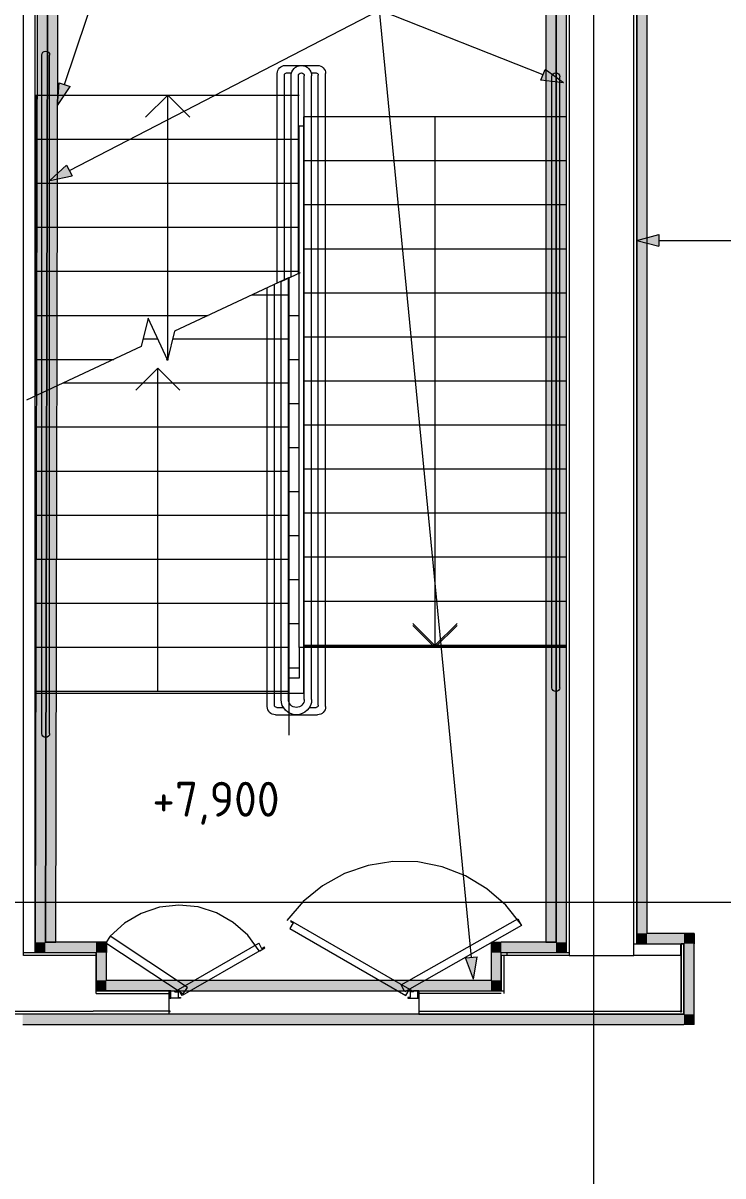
# Model space of a CAD drawing. Header units: millimetres. Extents: x 0 to 1189, y 0 to 841.
# Drawn here: x 723.3 to 771, y 398.7 to 477.3 of the extents above; entities that cross this region are included whole.
import ezdxf

# ---------------------------------------------------------------- set-up
doc = ezdxf.new("R2010")
doc.units = ezdxf.units.MM

msp = doc.modelspace()

# ---------------------------------------------------------------- hatches: boundary and pattern name
at = {"true_color": 0xf1d696}
h = msp.add_hatch(color=41, dxfattribs=at)
h.dxf.hatch_style = 2
h.paths.add_polyline_path([(724.129106, 414.641404), (724.295107, 487.734516), (724.995108, 487.734516), (724.829107, 414.641404)])
at = {"true_color": 0x3dad99}
h = msp.add_hatch(color=135, dxfattribs=at)
h.dxf.hatch_style = 2
h.paths.add_polyline_path([(724.995108, 487.734516), (725.695109, 487.734516), (725.529108, 414.641404), (724.829107, 414.641404)])
at = {"true_color": 0xf1d696}
h = msp.add_hatch(color=41, dxfattribs=at)
h.dxf.hatch_style = 2
h.paths.add_polyline_path([(765.109169, 415.241405), (765.109169, 487.677516), (765.80917, 487.677516), (765.80917, 415.241405)])
at = {"true_color": 0x3dad99}
h = msp.add_hatch(color=135, dxfattribs=at)
h.dxf.hatch_style = 2
h.paths.add_polyline_path([(759.609161, 414.641404), (758.909159, 414.641404), (758.909159, 486.039513), (759.609161, 486.039513)])
at = {"true_color": 0xf1d696}
h = msp.add_hatch(color=41, dxfattribs=at)
h.dxf.hatch_style = 2
h.paths.add_polyline_path([(759.609161, 486.039513), (760.309162, 486.039513), (760.309162, 414.641404), (759.609161, 414.641404)])
at = {"true_color": 0x0077b0}
h = msp.add_hatch(color=144, dxfattribs=at)
h.dxf.hatch_style = 2
h.paths.add_polyline_path([(760.109161, 473.182494), (758.574159, 473.358494), (758.868159, 474.102495)])
h = msp.add_hatch(color=144, dxfattribs=at)
h.dxf.hatch_style = 2
h.paths.add_polyline_path([(725.658109, 471.644491), (725.755109, 473.187494), (726.51411, 472.932493)])
h = msp.add_hatch(color=144, dxfattribs=at)
h.dxf.hatch_style = 2
h.paths.add_polyline_path([(725.129108, 466.523483), (726.27211, 467.564485), (726.63911, 466.853484)])
h = msp.add_hatch(color=144, dxfattribs=at)
h.dxf.hatch_style = 2
h.paths.add_polyline_path([(765.109169, 462.448477), (766.602171, 462.848478), (766.602171, 462.048477)])
h = msp.add_hatch(color=7)
h.dxf.hatch_style = 2
h.paths.add_polyline_path([(733.12812, 454.434465), (733.064557, 454.408027), (733.03812, 454.344465), (733.064557, 454.280902), (733.12812, 454.254465), (733.14212, 454.254465), (733.205683, 454.280902), (733.23212, 454.344465), (733.205683, 454.408027), (733.14212, 454.434465)])
h = msp.add_hatch(color=7)
h.dxf.hatch_style = 2
h.paths.add_polyline_path([(733.12812, 454.434465), (733.064557, 454.408027), (733.03812, 454.344465), (733.064557, 454.280902), (733.12812, 454.254465), (733.14212, 454.254465), (733.205683, 454.280902), (733.23212, 454.344465), (733.205683, 454.408027), (733.14212, 454.434465)])
at = {"true_color": 0xf1d696}
h = msp.add_hatch(color=41, dxfattribs=at)
h.dxf.hatch_style = 2
h.paths.add_polyline_path([(724.127106, 413.941403), (724.129106, 414.641404), (724.829107, 414.641404)])
h = msp.add_hatch(color=41, dxfattribs=at)
h.dxf.hatch_style = 2
h.paths.add_polyline_path([(724.829107, 414.641404), (724.827107, 413.941403), (724.127106, 413.941403)])
h = msp.add_hatch(color=41, dxfattribs=at)
h.dxf.hatch_style = 2
h.paths.add_polyline_path([(728.277113, 414.641404), (728.277113, 413.941403), (724.827107, 413.941403), (724.829107, 414.641404)])
h = msp.add_hatch(color=41, dxfattribs=at)
h.dxf.hatch_style = 2
h.paths.add_polyline_path([(728.277113, 413.941403), (728.977114, 414.641404), (728.977114, 413.941403)])
h = msp.add_hatch(color=41, dxfattribs=at)
h.dxf.hatch_style = 2
h.paths.add_polyline_path([(728.277113, 414.641404), (728.977114, 414.641404), (728.277113, 413.941403)])
h = msp.add_hatch(color=41, dxfattribs=at)
h.dxf.hatch_style = 2
h.paths.add_polyline_path([(755.177154, 414.641404), (755.877155, 414.641404), (755.877155, 413.941403)])
h = msp.add_hatch(color=41, dxfattribs=at)
h.dxf.hatch_style = 2
h.paths.add_polyline_path([(755.177154, 413.941403), (755.177154, 414.641404), (755.877155, 413.941403)])
h = msp.add_hatch(color=41, dxfattribs=at)
h.dxf.hatch_style = 2
h.paths.add_polyline_path([(759.609161, 414.641404), (759.609161, 413.941403), (755.877155, 413.941403), (755.877155, 414.641404)])
h = msp.add_hatch(color=41, dxfattribs=at)
h.dxf.hatch_style = 2
h.paths.add_polyline_path([(759.609161, 414.641404), (760.309162, 414.641404), (760.309162, 413.941403)])
h = msp.add_hatch(color=41, dxfattribs=at)
h.dxf.hatch_style = 2
h.paths.add_polyline_path([(759.609161, 413.941403), (759.609161, 414.641404), (760.309162, 413.941403)])
h = msp.add_hatch(color=41, dxfattribs=at)
h.dxf.hatch_style = 2
h.paths.add_polyline_path([(765.80917, 415.241405), (765.80917, 414.541404), (765.109169, 414.541404)])
h = msp.add_hatch(color=41, dxfattribs=at)
h.dxf.hatch_style = 2
h.paths.add_polyline_path([(765.109169, 415.241405), (765.80917, 415.241405), (765.109169, 414.541404)])
h = msp.add_hatch(color=41, dxfattribs=at)
h.dxf.hatch_style = 2
h.paths.add_polyline_path([(768.318174, 415.241405), (768.318174, 414.541404), (765.80917, 414.541404), (765.80917, 415.241405)])
h = msp.add_hatch(color=41, dxfattribs=at)
h.dxf.hatch_style = 2
h.paths.add_polyline_path([(768.318174, 414.541404), (769.018175, 415.241405), (769.018175, 414.541404)])
h = msp.add_hatch(color=41, dxfattribs=at)
h.dxf.hatch_style = 2
h.paths.add_polyline_path([(768.318174, 415.241405), (769.018175, 415.241405), (768.318174, 414.541404)])
h = msp.add_hatch(color=41, dxfattribs=at)
h.dxf.hatch_style = 2
h.paths.add_polyline_path([(728.977114, 412.0414), (728.277113, 412.0414), (728.277113, 413.941403), (728.977114, 413.941403)])
h = msp.add_hatch(color=41, dxfattribs=at)
h.dxf.hatch_style = 2
h.paths.add_polyline_path([(755.177154, 413.941403), (755.877155, 413.941403), (755.877155, 412.0414), (755.177154, 412.0414)])
h = msp.add_hatch(color=41, dxfattribs=at)
h.dxf.hatch_style = 2
h.paths.add_polyline_path([(769.018175, 409.742397), (768.318174, 409.742397), (768.318174, 414.541404), (769.018175, 414.541404)])
at = {"true_color": 0x0077b0}
h = msp.add_hatch(color=144, dxfattribs=at)
h.dxf.hatch_style = 2
h.paths.add_polyline_path([(753.981152, 412.1284), (753.439151, 413.575403), (754.235152, 413.652403)])
at = {"true_color": 0xf1d696}
h = msp.add_hatch(color=41, dxfattribs=at)
h.dxf.hatch_style = 2
h.paths.add_polyline_path([(728.977114, 412.0414), (728.977114, 411.341399), (728.277113, 411.341399)])
h = msp.add_hatch(color=41, dxfattribs=at)
h.dxf.hatch_style = 2
h.paths.add_polyline_path([(728.277113, 412.0414), (728.977114, 412.0414), (728.277113, 411.341399)])
h = msp.add_hatch(color=41, dxfattribs=at)
h.dxf.hatch_style = 2
h.paths.add_polyline_path([(755.177154, 412.0414), (755.177154, 411.341399), (728.977114, 411.341399), (728.977114, 412.0414)])
h = msp.add_hatch(color=41, dxfattribs=at)
h.dxf.hatch_style = 2
h.paths.add_polyline_path([(755.177154, 412.0414), (755.877155, 412.0414), (755.877155, 411.341399)])
h = msp.add_hatch(color=41, dxfattribs=at)
h.dxf.hatch_style = 2
h.paths.add_polyline_path([(755.177154, 411.341399), (755.177154, 412.0414), (755.877155, 411.341399)])
h = msp.add_hatch(color=7)
h.dxf.hatch_style = 2
h.paths.add_polyline_path([(733.26212, 410.031397), (733.198558, 410.00496), (733.17212, 409.941397), (733.198558, 409.877834), (733.26212, 409.851397), (733.326683, 409.877834), (733.35312, 409.941397), (733.326683, 410.00496)])
h = msp.add_hatch(color=7)
h.dxf.hatch_style = 2
h.paths.add_polyline_path([(768.118174, 409.851397), (768.181736, 409.877834), (768.208174, 409.941397), (768.181736, 410.00496), (768.118174, 410.031397), (768.053611, 410.00496), (768.027173, 409.941397), (768.053611, 409.877834)])
h = msp.add_hatch(color=41, dxfattribs=at)
h.dxf.hatch_style = 2
h.paths.add_polyline_path([(723.277105, 409.041396), (723.277105, 409.741397), (768.318174, 409.742397), (768.318174, 409.042396)])
h = msp.add_hatch(color=41, dxfattribs=at)
h.dxf.hatch_style = 2
h.paths.add_polyline_path([(768.318174, 409.742397), (769.018175, 409.042396), (768.318174, 409.042396)])
h = msp.add_hatch(color=41, dxfattribs=at)
h.dxf.hatch_style = 2
h.paths.add_polyline_path([(769.018175, 409.742397), (769.018175, 409.042396), (768.318174, 409.742397)])

# ---------------------------------------------------------------- linework, layer by layer
at = {"color": 7, "lineweight": 0}
for points in [[(762.173164, 251.095154), (762.173164, 714.821863)], [(723.327105, 413.741403), (723.327105, 488.834518)], [(724.127106, 413.941403), (724.127106, 488.834518)], [(760.309162, 413.941403), (760.309162, 488.834518)], [(760.509162, 488.834518), (760.509162, 413.741403)], [(764.909169, 413.741403), (764.909169, 488.777517)], [(724.295107, 487.734516), (724.129106, 414.641404)], [(724.829107, 414.641404), (724.995108, 487.734516)], [(724.995108, 487.734516), (724.829107, 414.641404)], [(725.529108, 414.641404), (725.695109, 487.734516)], [(765.109169, 414.541404), (765.109169, 488.377517)], [(765.109169, 487.677516), (765.109169, 414.541404)], [(765.80917, 415.241405), (765.80917, 487.677516)], [(760.309162, 414.641404), (760.309162, 486.739514)], [(758.909159, 486.039513), (758.909159, 414.641404)], [(759.609161, 486.039513), (759.609161, 414.641404)], [(759.609161, 414.641404), (759.609161, 486.039513)], [(724.577107, 475.077497), (724.59817, 475.181653), (724.655607, 475.266497), (724.740795, 475.323591), (724.845107, 475.344497), (724.94942, 475.323591), (725.034608, 475.266497), (725.092045, 475.181653), (725.113108, 475.077497)], [(724.577107, 428.859426), (724.577107, 475.077497)], [(725.113108, 428.859426), (725.113108, 475.077497)], [(740.613131, 473.814495), (740.624296, 473.925409), (740.656319, 474.028682), (740.706999, 474.122112), (740.774132, 474.203495), (740.855515, 474.270628), (740.948945, 474.321308), (741.052218, 474.353331), (741.163132, 474.364495)], [(741.163132, 474.364495), (743.363136, 474.364495)], [(741.553133, 473.661494), (741.567426, 473.8031), (741.608414, 473.935026), (741.673262, 474.054436), (741.759133, 474.158495), (741.863192, 474.244366), (741.982602, 474.309214), (742.114528, 474.350202), (742.256134, 474.364495), (742.39774, 474.350202), (742.529666, 474.309214), (742.649076, 474.244366), (742.753135, 474.158495), (742.839006, 474.054436), (742.903854, 473.935026), (742.944842, 473.8031), (742.959135, 473.661494)], [(743.363136, 474.364495), (743.47405, 474.353331), (743.577324, 474.321308), (743.670753, 474.270628), (743.752136, 474.203495), (743.819269, 474.122112), (743.869949, 474.028682), (743.901972, 473.925409), (743.913137, 473.814495)], [(740.613131, 459.537473), (740.613131, 473.814495)], [(741.103132, 473.714494), (741.114898, 473.772948), (741.147007, 473.82062), (741.194679, 473.852729), (741.253132, 473.864495)], [(741.103132, 459.763473), (741.103132, 473.714494)], [(741.253132, 473.864495), (741.583133, 473.864495)], [(741.553133, 459.973473), (741.553133, 473.661494)], [(742.053134, 473.661494), (742.069102, 473.740463), (742.112634, 473.804995), (742.177165, 473.848526), (742.256134, 473.864495), (742.335103, 473.848526), (742.399634, 473.804995), (742.443166, 473.740463), (742.459134, 473.661494)], [(742.053134, 460.206474), (742.053134, 473.661494)], [(742.459134, 431.182429), (742.459134, 473.661494)], [(742.929135, 473.864495), (743.259136, 473.864495)], [(742.959135, 431.182429), (742.959135, 473.661494)], [(743.259136, 473.864495), (743.317589, 473.852729), (743.365261, 473.82062), (743.39737, 473.772948), (743.409136, 473.714494)], [(743.409136, 430.791429), (743.409136, 473.714494)], [(743.913137, 430.691429), (743.913137, 473.814495)], [(759.32316, 473.596494), (759.344223, 473.700807), (759.40166, 473.785995), (759.486848, 473.843432), (759.59116, 473.864495), (759.695473, 473.843432), (759.780661, 473.785995), (759.838098, 473.700807), (759.859161, 473.596494)], [(759.32316, 431.982431), (759.32316, 473.596494)], [(759.859161, 431.982431), (759.859161, 473.596494)], [(724.127106, 472.344492), (724.203106, 472.344492)], [(724.203106, 472.344492), (742.103134, 472.344492)], [(724.203106, 469.344488), (724.203106, 472.344492)], [(724.203106, 472.344492), (742.103134, 472.344492)], [(733.15312, 472.344492), (731.653118, 470.84449)], [(733.15312, 469.344488), (733.15312, 472.344492)], [(733.15312, 472.344492), (734.653122, 470.84449)], [(760.309162, 470.86449), (742.409134, 470.86449)], [(742.409134, 470.86449), (742.409134, 467.864485)], [(760.309162, 470.86449), (742.409134, 470.86449)], [(751.359148, 470.86449), (751.359148, 467.864485)], [(742.103134, 470.264489), (742.409134, 470.264489)], [(742.103134, 469.344488), (742.103134, 470.264489)], [(724.203106, 466.344483), (724.203106, 469.344488)], [(724.203106, 469.344488), (742.103134, 469.344488)], [(724.203106, 469.344488), (742.103134, 469.344488)], [(733.15312, 466.344483), (733.15312, 469.344488)], [(742.103134, 466.344483), (742.103134, 469.344488)], [(742.409134, 467.864485), (742.409134, 464.864481)], [(760.309162, 467.864485), (742.409134, 467.864485)], [(760.309162, 467.864485), (742.409134, 467.864485)], [(751.359148, 467.864485), (751.359148, 464.864481)], [(724.203106, 463.344479), (724.203106, 466.344483)], [(724.203106, 466.344483), (742.103134, 466.344483)], [(724.203106, 466.344483), (742.103134, 466.344483)], [(733.15312, 463.344479), (733.15312, 466.344483)], [(742.103134, 463.344479), (742.103134, 466.344483)], [(742.409134, 464.864481), (742.409134, 461.864476)], [(760.309162, 464.864481), (742.409134, 464.864481)], [(760.309162, 464.864481), (742.409134, 464.864481)], [(751.359148, 464.864481), (751.359148, 461.864476)], [(724.203106, 460.344474), (724.203106, 463.344479)], [(724.203106, 463.344479), (742.103134, 463.344479)], [(724.203106, 463.344479), (742.103134, 463.344479)], [(733.15312, 460.344474), (733.15312, 463.344479)], [(742.103134, 460.344474), (742.103134, 463.344479)], [(742.409134, 461.864476), (742.409134, 458.864472)], [(760.309162, 461.864476), (742.409134, 461.864476)], [(760.309162, 461.864476), (742.409134, 461.864476)], [(751.359148, 461.864476), (751.359148, 458.864472)], [(724.203106, 457.344469), (724.203106, 460.344474)], [(724.203106, 460.344474), (742.103134, 460.344474)], [(724.203106, 460.344474), (742.103134, 460.344474)], [(733.15312, 457.344469), (733.15312, 460.344474)], [(740.877132, 459.658473), (742.191134, 460.271474)], [(742.103134, 457.344469), (742.103134, 460.344474)], [(741.427133, 459.915473), (733.610121, 456.269468)], [(740.427131, 430.791429), (740.427131, 459.447473)], [(740.877132, 431.182429), (740.877132, 459.658473)], [(741.377133, 431.182429), (741.377133, 459.882473)], [(741.427133, 458.741472), (741.427133, 459.915473)], [(738.911129, 458.741472), (741.427133, 458.741472)], [(738.911129, 458.741472), (741.427133, 458.741472)], [(739.93713, 430.691429), (739.93713, 459.216472)], [(741.427133, 455.741467), (741.427133, 458.741472)], [(742.409134, 458.864472), (742.409134, 455.864467)], [(760.309162, 458.864472), (742.409134, 458.864472)], [(760.309162, 458.864472), (742.409134, 458.864472)], [(751.359148, 458.864472), (751.359148, 455.864467)], [(724.203106, 454.344465), (724.203106, 457.344469)], [(724.203106, 457.344469), (735.916124, 457.344469)], [(724.203106, 457.344469), (735.916124, 457.344469)], [(731.817118, 457.157469), (731.344117, 455.213466)], [(733.13812, 454.325465), (731.817118, 457.157469)], [(733.15312, 454.388465), (733.15312, 457.344469)], [(741.427133, 457.344469), (742.103134, 457.344469)], [(741.427133, 457.344469), (742.103134, 457.344469)], [(742.103134, 454.344465), (742.103134, 457.344469)], [(733.610121, 456.269468), (733.13812, 454.325465)], [(731.473118, 455.741467), (732.477119, 455.741467)], [(731.473118, 455.741467), (732.477119, 455.741467)], [(733.482121, 455.741467), (741.427133, 455.741467)], [(733.482121, 455.741467), (741.427133, 455.741467)], [(741.427133, 452.741462), (741.427133, 455.741467)], [(742.409134, 455.864467), (742.409134, 452.864463)], [(760.309162, 455.864467), (742.409134, 455.864467)], [(760.309162, 455.864467), (742.409134, 455.864467)], [(751.359148, 455.864467), (751.359148, 452.864463)], [(731.344117, 455.213466), (723.527105, 451.568461)], [(724.203106, 451.883461), (724.203106, 454.344465)], [(724.203106, 454.344465), (729.482114, 454.344465)], [(724.203106, 454.344465), (729.482114, 454.344465)], [(741.427133, 454.344465), (742.103134, 454.344465)], [(741.427133, 454.344465), (742.103134, 454.344465)], [(742.103134, 451.34446), (742.103134, 454.344465)], [(732.477119, 453.741464), (730.977117, 452.241462)], [(732.477119, 452.741462), (732.477119, 453.741464)], [(732.477119, 453.741464), (733.977121, 452.241462)], [(726.044109, 452.741462), (741.427133, 452.741462)], [(726.044109, 452.741462), (741.427133, 452.741462)], [(732.477119, 449.741458), (732.477119, 452.741462)], [(741.427133, 449.741458), (741.427133, 452.741462)], [(742.409134, 452.864463), (742.409134, 449.864458)], [(760.309162, 452.864463), (742.409134, 452.864463)], [(760.309162, 452.864463), (742.409134, 452.864463)], [(751.359148, 452.864463), (751.359148, 449.864458)], [(741.427133, 451.34446), (742.103134, 451.34446)], [(741.427133, 451.34446), (742.103134, 451.34446)], [(742.103134, 448.344456), (742.103134, 451.34446)], [(724.127106, 449.741458), (741.427133, 449.741458)], [(724.127106, 449.741458), (741.427133, 449.741458)], [(732.477119, 446.741453), (732.477119, 449.741458)], [(741.427133, 446.741453), (741.427133, 449.741458)], [(742.409134, 449.864458), (742.409134, 446.864453)], [(760.309162, 449.864458), (742.409134, 449.864458)], [(760.309162, 449.864458), (742.409134, 449.864458)], [(751.359148, 449.864458), (751.359148, 446.864453)], [(741.427133, 448.344456), (742.103134, 448.344456)], [(741.427133, 448.344456), (742.103134, 448.344456)], [(742.103134, 445.344451), (742.103134, 448.344456)], [(742.409134, 446.864453), (742.409134, 443.864449)], [(760.309162, 446.864453), (742.409134, 446.864453)], [(760.309162, 446.864453), (742.409134, 446.864453)], [(751.359148, 446.864453), (751.359148, 443.864449)], [(724.127106, 446.741453), (741.427133, 446.741453)], [(724.127106, 446.741453), (741.427133, 446.741453)], [(732.477119, 443.741449), (732.477119, 446.741453)], [(741.427133, 443.741449), (741.427133, 446.741453)], [(741.427133, 445.344451), (742.103134, 445.344451)], [(741.427133, 445.344451), (742.103134, 445.344451)], [(742.103134, 442.344446), (742.103134, 445.344451)], [(724.127106, 443.741449), (741.427133, 443.741449)], [(724.127106, 443.741449), (741.427133, 443.741449)], [(732.477119, 440.741444), (732.477119, 443.741449)], [(741.427133, 440.741444), (741.427133, 443.741449)], [(742.409134, 443.864449), (742.409134, 440.864444)], [(760.309162, 443.864449), (742.409134, 443.864449)], [(760.309162, 443.864449), (742.409134, 443.864449)], [(751.359148, 443.864449), (751.359148, 440.864444)], [(741.427133, 442.344446), (742.103134, 442.344446)], [(741.427133, 442.344446), (742.103134, 442.344446)], [(742.103134, 439.344442), (742.103134, 442.344446)], [(724.127106, 440.741444), (741.427133, 440.741444)], [(724.127106, 440.741444), (741.427133, 440.741444)], [(732.477119, 437.741439), (732.477119, 440.741444)], [(741.427133, 437.741439), (741.427133, 440.741444)], [(742.409134, 440.864444), (742.409134, 437.86444)], [(760.309162, 440.864444), (742.409134, 440.864444)], [(760.309162, 440.864444), (742.409134, 440.864444)], [(751.359148, 440.864444), (751.359148, 437.86444)], [(741.427133, 439.344442), (742.103134, 439.344442)], [(741.427133, 439.344442), (742.103134, 439.344442)], [(742.103134, 436.344437), (742.103134, 439.344442)], [(724.127106, 437.741439), (741.427133, 437.741439)], [(724.127106, 437.741439), (741.427133, 437.741439)], [(732.477119, 434.741435), (732.477119, 437.741439)], [(741.427133, 434.741435), (741.427133, 437.741439)], [(742.409134, 437.86444), (742.409134, 434.864435)], [(760.309162, 437.86444), (742.409134, 437.86444)], [(760.309162, 437.86444), (742.409134, 437.86444)], [(751.359148, 437.86444), (751.359148, 434.864435)], [(741.427133, 436.344437), (742.103134, 436.344437)], [(741.427133, 436.344437), (742.103134, 436.344437)], [(742.103134, 434.714435), (742.103134, 436.344437)], [(751.359148, 434.864435), (749.859146, 436.364437)], [(751.359148, 434.714435), (749.859146, 436.214437)], [(751.359148, 434.864435), (752.85915, 436.364437)], [(751.359148, 434.714435), (752.85915, 436.214437)], [(724.127106, 434.741435), (741.427133, 434.741435)], [(724.127106, 434.741435), (741.427133, 434.741435)], [(732.477119, 431.74143), (732.477119, 434.741435)], [(741.427133, 431.74143), (741.427133, 434.741435)], [(742.409134, 434.714435), (742.103134, 434.714435)], [(742.103134, 434.714435), (742.103134, 432.634432)], [(742.409134, 434.864435), (742.409134, 434.764435)], [(760.309162, 434.864435), (742.409134, 434.864435)], [(760.309162, 434.764435), (742.409134, 434.764435)], [(742.409134, 434.764435), (742.409134, 431.59143)], [(760.309162, 434.714435), (742.409134, 434.714435)], [(751.359148, 434.864435), (751.359148, 434.764435)], [(741.427133, 433.344433), (742.103134, 433.344433)], [(741.427133, 433.344433), (742.103134, 433.344433)], [(742.103134, 432.634432), (741.427133, 432.634432)], [(759.859161, 431.982431), (759.838098, 431.878118), (759.780661, 431.79293), (759.695473, 431.735493), (759.59116, 431.71443), (759.486848, 431.735493), (759.40166, 431.79293), (759.344223, 431.878118), (759.32316, 431.982431)], [(724.127106, 431.74143), (741.427133, 431.74143)], [(724.127106, 431.74143), (741.427133, 431.74143)], [(742.409134, 431.59143), (724.127106, 431.59143)], [(742.959135, 431.182429), (742.937989, 430.972611), (742.877338, 430.777194), (742.781367, 430.600364), (742.65426, 430.446303), (742.500199, 430.319196), (742.323368, 430.223225), (742.127952, 430.162574), (741.918133, 430.141428), (741.708315, 430.162574), (741.512898, 430.223225), (741.336068, 430.319196), (741.182007, 430.446303), (741.0549, 430.600364), (740.958929, 430.777194), (740.898278, 430.972611), (740.877132, 431.182429)], [(742.459134, 431.182429), (742.448152, 431.073337), (742.41665, 430.971757), (742.366796, 430.879857), (742.300759, 430.799804), (742.220706, 430.733767), (742.128806, 430.683913), (742.027225, 430.652411), (741.918133, 430.641429), (741.809042, 430.652411), (741.707461, 430.683913), (741.615561, 430.733767), (741.535508, 430.799804), (741.469471, 430.879857), (741.419617, 430.971757), (741.388115, 431.073337), (741.377133, 431.182429)], [(741.427133, 428.741426), (741.427133, 431.74143)], [(740.487131, 430.141428), (740.376504, 430.152592), (740.273365, 430.184615), (740.179953, 430.235295), (740.098506, 430.302428), (740.031261, 430.383811), (739.980459, 430.477241), (739.948336, 430.580514), (739.93713, 430.691429)], [(740.577131, 430.641429), (740.518678, 430.653194), (740.471006, 430.685304), (740.438897, 430.732976), (740.427131, 430.791429)], [(740.577131, 430.641429), (741.029132, 430.641429)], [(742.808135, 430.641429), (743.259136, 430.641429)], [(743.409136, 430.791429), (743.39737, 430.732976), (743.365261, 430.685304), (743.317589, 430.653194), (743.259136, 430.641429)], [(743.913137, 430.691429), (743.901972, 430.580514), (743.869949, 430.477241), (743.819269, 430.383811), (743.752136, 430.302428), (743.670753, 430.235295), (743.577324, 430.184615), (743.47405, 430.152592), (743.363136, 430.141428)], [(740.487131, 430.141428), (743.363136, 430.141428)], [(725.113108, 428.859426), (725.092045, 428.755113), (725.034608, 428.669926), (724.94942, 428.612488), (724.845107, 428.591425), (724.740795, 428.612488), (724.655607, 428.669926), (724.59817, 428.755113), (724.577107, 428.859426)], [(748.484144, 420.143413), (746.802141, 419.876412)], [(750.187146, 420.112413), (748.484144, 420.143413)], [(746.802141, 419.876412), (745.192138, 419.319411)], [(751.858149, 419.784412), (750.187146, 420.112413)], [(753.446151, 419.168411), (751.858149, 419.784412)], [(745.192138, 419.319411), (743.705136, 418.48941)], [(754.901153, 418.28441), (753.446151, 419.168411)], [(743.705136, 418.48941), (742.386134, 417.412408)], [(756.180155, 417.159408), (754.901153, 418.28441)], [(198.085303, 417.371408), (863.72632, 417.371408)], [(732.598119, 417.027408), (731.348117, 416.609407)], [(733.908121, 417.176408), (732.598119, 417.027408)], [(735.220123, 417.048408), (733.908121, 417.176408)], [(736.476125, 416.649407), (735.220123, 417.048408)], [(742.386134, 417.412408), (741.275133, 416.121406)], [(757.242157, 415.828406), (756.180155, 417.159408)], [(731.348117, 416.609407), (730.213116, 415.939406)], [(737.622127, 415.997406), (736.476125, 416.649407)], [(749.053144, 411.7374), (756.993157, 416.231407)], [(756.993157, 416.231407), (757.260157, 415.774406)], [(730.213116, 415.939406), (729.243114, 415.047405)], [(738.606128, 415.120405), (737.622127, 415.997406)], [(741.700133, 415.967406), (741.475133, 415.577406)], [(741.475133, 415.577406), (749.382145, 411.012399)], [(741.549133, 416.106406), (741.527133, 416.067406)], [(741.527133, 416.067406), (741.700133, 415.967406)], [(749.802146, 411.341399), (741.549133, 416.106406)], [(757.260157, 415.774406), (749.314145, 411.276399)], [(724.127106, 413.941403), (724.129106, 414.641404)], [(728.977114, 414.641404), (724.829107, 414.641404)], [(724.829107, 414.641404), (725.529108, 414.641404)], [(729.243114, 415.047405), (728.950114, 414.605404)], [(728.977114, 414.641404), (728.977114, 413.941403)], [(734.503122, 411.565399), (729.243114, 415.047405)], [(739.38613, 414.057403), (738.606128, 415.120405)], [(755.177154, 414.641404), (755.877155, 414.641404)], [(755.177154, 414.641404), (755.177154, 412.0414)], [(759.609161, 414.641404), (755.877155, 414.641404)], [(758.909159, 414.641404), (759.609161, 414.641404)], [(760.309162, 413.941403), (760.309162, 414.641404)], [(769.018175, 415.241405), (765.80917, 415.241405)], [(769.018175, 415.241405), (769.018175, 414.541404)], [(723.327105, 413.941403), (728.277113, 413.941403)], [(724.127106, 413.941403), (728.277113, 413.941403)], [(728.277113, 413.741403), (728.277113, 413.941403)], [(728.277113, 413.941403), (728.277113, 411.341399)], [(728.950114, 414.605404), (734.204122, 411.127399)], [(728.977114, 412.0414), (728.977114, 413.941403)], [(733.722121, 411.341399), (739.35113, 414.591404)], [(739.42613, 414.062403), (734.143122, 411.012399)], [(739.35113, 414.591404), (739.37413, 414.552404)], [(739.57413, 414.205404), (739.37413, 414.552404)], [(739.42613, 414.062403), (739.77213, 414.262404)], [(739.74713, 414.305404), (739.57413, 414.205404)], [(739.77213, 414.262404), (739.74713, 414.305404)], [(755.877155, 412.0414), (755.877155, 413.941403)], [(755.877155, 413.941403), (760.309162, 413.941403)], [(756.261155, 413.941403), (756.261155, 413.741403)], [(756.261155, 413.941403), (760.509162, 413.941403)], [(764.909169, 414.541404), (768.094173, 414.541404)], [(765.109169, 414.541404), (765.80917, 414.541404)], [(765.80917, 414.541404), (768.318174, 414.541404)], [(768.094173, 413.741403), (768.094173, 414.541404)], [(768.117174, 414.541404), (768.117174, 413.741403)], [(768.118174, 414.541404), (768.118174, 409.941397)], [(768.318174, 414.541404), (768.118174, 414.541404)], [(768.318174, 409.742397), (768.318174, 414.541404)], [(768.318174, 414.541404), (768.318174, 409.742397)], [(769.018175, 409.042396), (769.018175, 414.541404)], [(728.277113, 413.741403), (723.327105, 413.741403)], [(728.277113, 411.141399), (728.277113, 413.741403)], [(756.077155, 413.741403), (755.877155, 413.741403)], [(755.877155, 413.741403), (755.877155, 411.341399)], [(760.509162, 413.741403), (756.077155, 413.741403)], [(756.077155, 411.141399), (756.077155, 413.741403)], [(760.509162, 413.741403), (764.909169, 413.741403)], [(768.117174, 413.741403), (764.909169, 413.741403)], [(768.117174, 409.941397), (768.117174, 413.741403)], [(755.177154, 412.0414), (728.977114, 412.0414)], [(734.204122, 411.127399), (734.503122, 411.565399)], [(749.314145, 411.276399), (749.053144, 411.7374)], [(755.877155, 411.341399), (755.877155, 412.0414)], [(733.26212, 411.341399), (728.277113, 411.341399)], [(728.277113, 411.341399), (728.977114, 411.341399)], [(728.277113, 411.141399), (733.26212, 411.141399)], [(728.977114, 411.341399), (755.877155, 411.341399)], [(733.26212, 411.141399), (733.26212, 411.341399)], [(733.26212, 410.841398), (733.26212, 411.341399)], [(733.26212, 411.341399), (733.624121, 411.341399)], [(733.36212, 411.341399), (733.26212, 411.341399)], [(733.26212, 411.341399), (733.26212, 410.841398)], [(733.26212, 409.941397), (733.26212, 411.141399)], [(734.024121, 410.841398), (733.26212, 410.841398)], [(733.26212, 410.841398), (733.36212, 410.841398)], [(733.36212, 410.841398), (733.36212, 411.341399)], [(733.624121, 411.341399), (733.624121, 411.286399)], [(733.649121, 411.261399), (733.624121, 411.286399)], [(733.649121, 411.261399), (733.862121, 411.261399)], [(733.745121, 411.302399), (733.722121, 411.341399)], [(733.918121, 411.402399), (733.745121, 411.302399)], [(733.862121, 411.261399), (733.862121, 410.906398)], [(733.887121, 410.881398), (733.862121, 410.906398)], [(733.887121, 410.881398), (734.024121, 410.881398)], [(734.143122, 411.012399), (733.918121, 411.402399)], [(734.024121, 410.881398), (734.024121, 410.841398)], [(749.382145, 411.012399), (749.607145, 411.402399)], [(749.501145, 410.881398), (749.501145, 410.841398)], [(749.637145, 410.881398), (749.501145, 410.881398)], [(749.501145, 410.841398), (750.262146, 410.841398)], [(749.607145, 411.402399), (749.780145, 411.302399)], [(749.662145, 410.906398), (749.637145, 410.881398)], [(749.662145, 411.261399), (749.662145, 410.906398)], [(749.875146, 411.261399), (749.662145, 411.261399)], [(749.780145, 411.302399), (749.802146, 411.341399)], [(749.901146, 411.286399), (749.875146, 411.261399)], [(749.901146, 411.341399), (749.901146, 411.286399)], [(750.262146, 411.341399), (749.901146, 411.341399)], [(750.262146, 411.341399), (750.162146, 411.341399)], [(750.162146, 411.341399), (750.162146, 410.841398)], [(750.162146, 410.841398), (750.262146, 410.841398)], [(750.262146, 411.341399), (750.262146, 411.141399)], [(750.262146, 411.341399), (756.077155, 411.341399)], [(750.262146, 410.841398), (750.262146, 411.341399)], [(750.262146, 410.841398), (750.262146, 411.341399)], [(750.262146, 411.141399), (750.262146, 409.941397)], [(755.877155, 411.141399), (750.262146, 411.141399)], [(722.177103, 409.941397), (728.077112, 409.941397)], [(728.077112, 409.941397), (728.077112, 409.977397)], [(733.26212, 409.941397), (728.077112, 409.941397)], [(733.26212, 409.741397), (733.26212, 409.941397)], [(750.262146, 409.941397), (756.077155, 409.941397)], [(750.262146, 409.941397), (750.262146, 409.741397)], [(756.077155, 409.965397), (756.077155, 409.941397)], [(756.077155, 409.941397), (768.117174, 409.941397)], [(733.26212, 409.741397), (722.177103, 409.741397)], [(768.318174, 409.742397), (722.577104, 409.741397)], [(750.262146, 409.741397), (768.118174, 409.741397)], [(768.118174, 409.742397), (768.318174, 409.742397)], [(723.277105, 409.041396), (768.318174, 409.042396)], [(769.018175, 409.042396), (768.318174, 409.042396)]]:
    msp.add_lwpolyline(points, dxfattribs=at)
at = {"color": 144, "lineweight": 0, "true_color": 0x0077b0}
for points in [[(726.135109, 473.059493), (740.619131, 516.109559)], [(726.45511, 467.209484), (747.581142, 478.130501)], [(758.721159, 473.730494), (747.581142, 478.130501)], [(753.837152, 413.614403), (747.581142, 478.130501)], [(758.574159, 473.358494), (758.868159, 474.102495)], [(760.109161, 473.182494), (758.868159, 474.102495)], [(725.658109, 471.644491), (725.755109, 473.187494)], [(725.658109, 471.644491), (726.51411, 472.932493)], [(725.755109, 473.187494), (726.51411, 472.932493)], [(760.109161, 473.182494), (758.574159, 473.358494)], [(725.129108, 466.523483), (726.27211, 467.564485)], [(726.27211, 467.564485), (726.63911, 466.853484)], [(725.129108, 466.523483), (726.63911, 466.853484)], [(765.109169, 462.448477), (766.602171, 462.848478)], [(766.602171, 462.848478), (766.602171, 462.048477)], [(765.109169, 462.448477), (766.602171, 462.048477)], [(766.602171, 462.448477), (768.561174, 462.448477)], [(768.561174, 462.448477), (777.105187, 462.448477)], [(753.439151, 413.575403), (754.235152, 413.652403)], [(753.981152, 412.1284), (753.439151, 413.575403)], [(753.981152, 412.1284), (754.235152, 413.652403)]]:
    msp.add_lwpolyline(points, dxfattribs=at)

# ---------------------------------------------------------------- texts
at = {"color": 7, "insert": (732.107182, 425.572873), "char_height": 2.374493, "attachment_point": 1}
msp.add_mtext('{\\fGOSTCommon|b0|i0|c0;+7,900}', dxfattribs=at)

doc.saveas('drawing.dxf')
